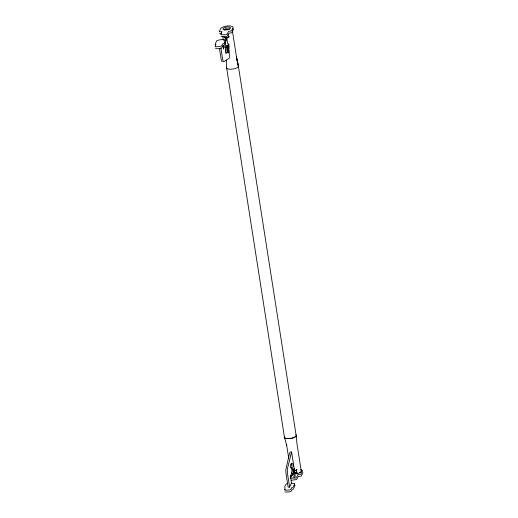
<?xml version="1.0" encoding="UTF-8"?>
<svg xmlns="http://www.w3.org/2000/svg" width="518" height="518" viewBox="0 0 518 518"><rect width="100%" height="100%" fill="white"/><g stroke="black" fill="none" stroke-linecap="round" stroke-linejoin="round"><path stroke-width="0.78" d="M226.12 47.669L226.094 46.963M227.745 52.927L228.043 45.15M228.801 52.94L229.118 45.972L228.691 43.544M227.816 48.698L228.263 44.121M225.155 47.144L225.77 41.064M225.57 51.884L226.029 48.375M227.052 51.794L227.415 48.983M223.575 45.979L223.698 49.119L222.941 45.487M226.994 52.124C224.585 57.977 225.952 43.829 227.318 45.241M225.006 47.008L224.838 47.365L224.637 46.821M224.78 40.391L225.453 38.967L226.929 38.876L227.674 43.609M224.916 43.136L226.929 38.876M225.686 42.023L223.99 45.61L222.857 46.018L221.613 48.019L220.428 48.485L216.349 48.744L215.553 48.401M291.595 451.994L287.581 468.194A5.063 1.146 86.4 0 0 287.594 474.151L289.627 487.127L288.144 487.218L286.117 474.248A5.063 1.146 86.4 0 1 286.104 468.285L289.53 453.399L290.119 452.084L291.595 451.994L294.438 470.137L291.077 477.24L290.682 475.025L290.404 475.265L291.466 483.236L289.627 487.127M291.621 466.796L290.974 468.007M302.92 472.597L301.275 476.074L298.303 476.592L296.626 479.532L291.33 480.257M228.548 36.849L227.389 37.516A1.269 0.466 -8.9 0 1 226.204 37.833A1.269 0.466 -8.9 0 1 225.252 37.652L223.905 37.147L224.611 37.82A1.949 0.719 -8.9 0 0 226.081 38.099A1.949 0.719 -8.9 0 0 227.907 37.613L229.312 36.804L228.548 36.849L228.211 34.712M293.583 476.476L294.269 476.107L293.13 468.835M293.823 477.512L295.014 476.877L295.247 475.789L294.179 468.732M287.108 483.637L286.176 484.065C283.644 486.991 285.619 487.412 284.66 489.892L285.457 490.242L289.536 489.983L290.721 489.51L291.964 487.516L293.097 487.108L294.794 483.521L291.142 483.164M221.192 33.586L219.561 33.495M292.294 474.365L293.058 474.313L292.838 472.889M215.773 46.329L215.371 46.154M285.165 489.685L284.77 489.51M300.777 469.502L302.629 470.739L300.874 474.313L298.012 474.728L296.335 477.674L295.156 478.133L290.235 478.062M221.128 36.564L226.049 36.642L227.227 36.176L228.898 33.236L231.876 32.718L233.514 29.241L232.919 28.509M284.952 491.757L285.748 492.1L289.827 491.841L291.012 491.375L292.256 489.374L293.389 488.966L295.085 485.379L294.515 485.042M290.889 467.748C288.804 464.504 293.415 460.496 293.169 466.284M291.245 463.727L291.653 465.805M284.544 437.742L286.7 445.279L286.512 444.276L288.759 458.631M301.321 471.529L296.95 443.615L296.205 435.845L238.435 66.453L236.422 56.941L238.209 65.307A6.119 2.253 -8.9 0 1 232.938 69.043A6.119 2.253 -8.9 0 1 226.547 67.21L226.256 60.166M236.422 56.941L238.435 66.453M232.265 30.031L236.635 57.945M228.658 49.922L229.772 57.019L229.098 58.288L223.944 61.629A5.063 1.146 86.4 0 1 222.546 58.605L220.875 47.921M222.695 36.273L223.323 40.262M226.547 67.21L284.363 436.596A6.119 2.253 -8.9 0 0 289.128 438.61A6.119 2.253 -8.9 0 0 296.205 435.845M219.515 48.776L221.069 58.696A5.063 1.146 86.4 0 0 222.468 61.72M292.411 466.938L293.065 471.652M291.42 467.32L292.029 471.71M301.107 470.525A5.368 1.975 -8.9 0 1 300.136 472.617L296.937 474.067L296.264 469.787L297.028 469.742L295.623 470.551A1.949 0.719 -8.9 0 1 294.198 470.998M300.408 471.93A4.688 1.729 -8.9 0 1 299.624 472.526M297.377 472.999A3.801 1.399 -8.9 0 1 294.211 473.303M294.897 470.661A3.801 1.399 -8.9 0 1 296.84 470.344M293.583 473.154A3.801 1.399 -8.9 0 1 297.131 472.209M296.024 434.693A6.119 2.253 -8.9 0 1 290.76 438.429A6.119 2.253 -8.9 0 1 284.363 436.596M224.993 29.079A4.688 1.729 -8.9 0 1 226.133 28.775M224.184 29.798A3.801 1.399 -8.9 0 1 229.48 28.937M227.143 46.173L226.988 46.795L227.001 45.791L227.143 46.173M292.825 474.87L292.67 475.498L292.029 475.524L291.789 474.915L292.281 474.514L292.825 474.87M215.883 44.58L215.261 46.542L216.058 46.885L221.322 46.154L222.565 44.16L223.698 43.752L225.395 40.164C222.74 39.141 219.405 39.685 216.777 40.708L215.08 44.295L215.883 44.58M221.924 31.799L220.836 34.706L225.757 34.777L226.936 34.317L228.606 31.371L231.585 30.853L233.223 27.383L232.627 26.651C228.859 25.11 224.268 26.004 220.914 28.16L219.289 31.727L221.924 31.799M291.556 472.17L291.615 473.97L291.556 472.17M224.281 29.876A3.801 1.399 -8.9 0 0 230.432 28.244A3.801 1.399 -8.9 0 0 225.498 27.305A3.801 1.399 -8.9 0 0 224.281 29.876"/></g></svg>
